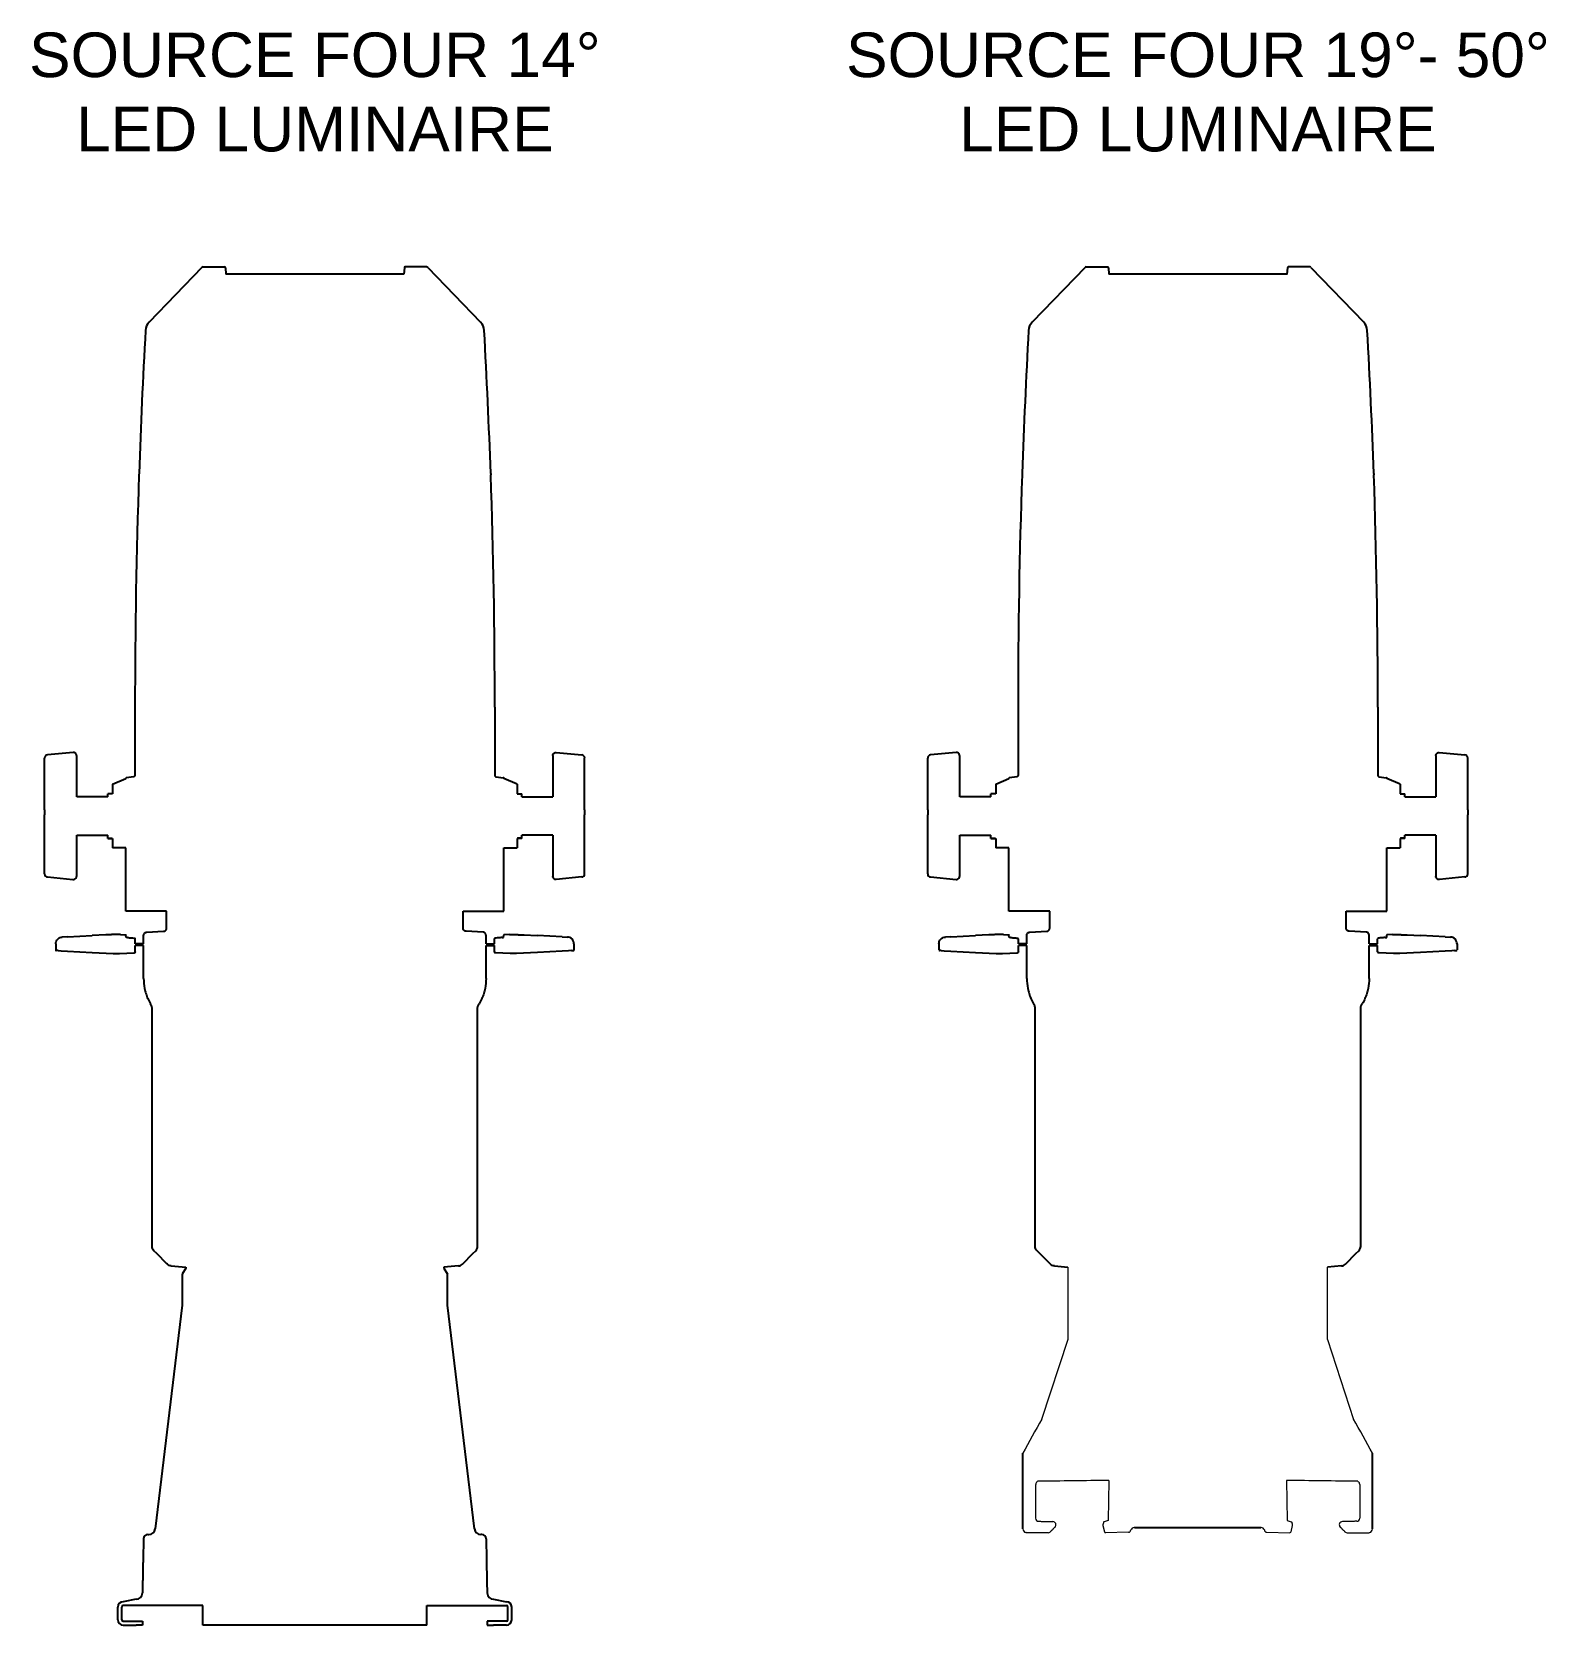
# Model space of a CAD drawing. Header units: inches. Extents: x 0 to 310, y 0 to 246.
# Drawn here: x 99.27 to 128.99, y 56.21 to 87.48 of the extents above; entities that cross this region are included whole.
import ezdxf

# ---------------------------------------------------------------- set-up
doc = ezdxf.new("R2010")
doc.units = ezdxf.units.IN
doc.header["$MEASUREMENT"] = 0
doc.layers.add('TEXT', color=1, linetype='Continuous')
doc.styles.add('ARIAL', font='arial.ttf')

msp = doc.modelspace()

# ---------------------------------------------------------------- linework, layer by layer
for p, q in [((102.613, 82.851), (101.575, 81.776)), ((102.635, 82.861), (103.058, 82.861)), ((103.073, 82.847), (103.082, 82.719)), ((106.575, 82.719), (103.082, 82.719)), ((106.585, 82.847), (106.575, 82.719)), ((107.023, 82.861), (106.6, 82.861)), ((107.044, 82.851), (108.082, 81.776)), ((119.945, 82.851), (118.907, 81.776)), ((119.967, 82.861), (120.39, 82.861)), ((120.405, 82.847), (120.414, 82.719)), ((123.907, 82.719), (120.415, 82.719)), ((123.917, 82.847), (123.907, 82.719)), ((124.355, 82.861), (123.932, 82.861)), ((124.376, 82.851), (125.414, 81.776)), ((101.505, 81.617), (101.505, 81.617)), ((101.575, 81.776), (101.575, 81.776)), ((108.082, 81.776), (108.082, 81.776)), ((108.152, 81.617), (108.152, 81.617)), ((118.838, 81.617), (118.837, 81.617)), ((118.907, 81.776), (118.907, 81.776)), ((125.414, 81.776), (125.414, 81.776)), ((125.484, 81.617), (125.484, 81.617)), ((101.378, 78.811), (101.377, 78.811)), ((101.378, 78.811), (101.377, 78.781)), ((108.28, 78.811), (108.28, 78.811)), ((108.28, 78.811), (108.28, 78.781)), ((118.71, 78.811), (118.709, 78.781)), ((118.71, 78.811), (118.71, 78.811)), ((125.612, 78.811), (125.612, 78.811)), ((125.612, 78.811), (125.613, 78.781)), ((101.376, 78.781), (101.377, 78.781)), ((108.281, 78.781), (108.28, 78.781)), ((118.709, 78.781), (118.709, 78.781)), ((125.613, 78.781), (125.613, 78.781)), ((101.297, 74.221), (101.297, 72.886)), ((108.36, 74.221), (108.36, 72.886)), ((118.63, 74.221), (118.63, 72.886)), ((125.692, 74.221), (125.692, 72.886)), ((99.525, 72.205), (99.525, 73.222)), ((100.083, 73.334), (99.581, 73.284)), ((100.15, 73.274), (100.15, 72.461)), ((109.499, 73.274), (109.499, 72.461)), ((109.566, 73.334), (110.068, 73.284)), ((110.124, 72.205), (110.124, 73.222)), ((116.857, 72.205), (116.857, 73.222)), ((117.415, 73.334), (116.913, 73.284)), ((117.482, 73.274), (117.482, 72.461)), ((126.831, 73.274), (126.831, 72.461)), ((126.898, 73.334), (127.4, 73.284)), ((127.456, 72.205), (127.456, 73.222)), ((101.272, 72.857), (101.132, 72.837)), ((108.386, 72.857), (108.526, 72.837)), ((118.604, 72.857), (118.464, 72.837)), ((125.718, 72.857), (125.858, 72.837)), ((100.86, 72.714), (101.119, 72.823)), ((100.86, 72.714), (100.86, 72.524)), ((108.797, 72.714), (108.539, 72.823)), ((108.797, 72.714), (108.797, 72.524)), ((118.192, 72.714), (118.451, 72.823)), ((118.192, 72.714), (118.192, 72.524)), ((126.129, 72.714), (125.871, 72.823)), ((126.129, 72.714), (126.129, 72.524)), ((100.766, 72.461), (100.158, 72.461)), ((100.772, 72.523), (100.766, 72.523)), ((100.766, 72.461), (100.766, 72.523)), ((100.86, 72.524), (100.772, 72.524)), ((108.797, 72.524), (108.885, 72.524)), ((108.885, 72.523), (108.892, 72.523)), ((108.892, 72.461), (108.892, 72.523)), ((108.892, 72.461), (109.499, 72.461)), ((118.098, 72.461), (117.49, 72.461)), ((118.104, 72.523), (118.098, 72.523)), ((118.098, 72.461), (118.098, 72.523)), ((118.192, 72.524), (118.104, 72.524)), ((126.129, 72.524), (126.217, 72.524)), ((126.217, 72.523), (126.224, 72.523)), ((126.224, 72.461), (126.224, 72.523)), ((126.224, 72.461), (126.831, 72.461)), ((99.525, 72.205), (99.525, 72.11)), ((99.525, 71.028), (99.525, 72.11)), ((110.124, 72.205), (110.124, 72.11)), ((110.124, 71.028), (110.124, 72.11)), ((116.857, 72.205), (116.857, 72.11)), ((116.857, 71.028), (116.857, 72.11)), ((127.456, 72.205), (127.456, 72.11)), ((127.456, 71.028), (127.456, 72.11)), ((100.15, 71.711), (100.15, 70.898)), ((100.158, 71.711), (100.766, 71.711)), ((100.766, 71.648), (100.766, 71.711)), ((100.766, 71.648), (100.86, 71.648)), ((100.772, 71.649), (100.85, 71.649)), ((100.86, 71.648), (100.86, 71.464)), ((108.892, 71.648), (108.797, 71.648)), ((108.797, 71.648), (108.797, 71.464)), ((108.885, 71.649), (108.807, 71.649)), ((109.499, 71.711), (108.892, 71.711)), ((108.892, 71.648), (108.892, 71.711)), ((109.499, 71.711), (109.499, 70.898)), ((117.482, 71.711), (117.482, 70.898)), ((117.49, 71.711), (118.098, 71.711)), ((118.098, 71.648), (118.098, 71.711)), ((118.098, 71.648), (118.192, 71.648)), ((118.104, 71.649), (118.182, 71.649)), ((118.192, 71.648), (118.192, 71.464)), ((126.224, 71.648), (126.129, 71.648)), ((126.129, 71.648), (126.129, 71.464)), ((126.217, 71.649), (126.139, 71.649)), ((126.831, 71.711), (126.224, 71.711)), ((126.224, 71.648), (126.224, 71.711)), ((126.831, 71.711), (126.831, 70.898)), ((101.119, 71.464), (100.86, 71.464)), ((101.119, 70.221), (101.119, 71.464)), ((108.539, 70.221), (108.539, 71.464)), ((108.539, 71.464), (108.797, 71.464)), ((118.451, 71.464), (118.192, 71.464)), ((118.451, 70.221), (118.451, 71.464)), ((125.871, 70.221), (125.871, 71.464)), ((125.871, 71.464), (126.129, 71.464)), ((99.525, 70.95), (99.525, 71.028)), ((110.124, 70.95), (110.124, 71.028)), ((116.857, 70.95), (116.857, 71.028)), ((127.456, 70.95), (127.456, 71.028)), ((99.582, 70.89), (100.082, 70.84)), ((110.067, 70.89), (109.567, 70.84)), ((116.914, 70.89), (117.414, 70.84)), ((127.399, 70.89), (126.899, 70.84)), ((101.919, 70.221), (101.119, 70.221)), ((101.919, 69.886), (101.919, 70.221)), ((107.739, 70.221), (108.539, 70.221)), ((107.739, 69.886), (107.739, 70.221)), ((119.251, 70.221), (118.451, 70.221)), ((119.251, 69.886), (119.251, 70.221)), ((125.071, 70.221), (125.871, 70.221)), ((125.071, 69.886), (125.071, 70.221)), ((99.976, 69.717), (100.46, 69.742)), ((100.726, 69.756), (100.46, 69.742)), ((101.012, 69.762), (101.11, 69.757)), ((101.012, 69.762), (101.012, 69.762)), ((101.11, 69.757), (101.11, 69.757)), ((101.124, 69.702), (101.12, 69.748)), ((101.469, 69.576), (101.469, 69.744)), ((101.528, 69.806), (101.86, 69.824)), ((108.13, 69.806), (107.797, 69.824)), ((108.189, 69.576), (108.189, 69.744)), ((108.534, 69.702), (108.538, 69.748)), ((108.646, 69.762), (108.547, 69.757)), ((108.547, 69.757), (108.547, 69.757)), ((108.646, 69.762), (108.646, 69.762)), ((108.931, 69.756), (109.198, 69.742)), ((109.682, 69.717), (109.198, 69.742)), ((117.308, 69.717), (117.792, 69.742)), ((118.058, 69.756), (117.792, 69.742)), ((118.344, 69.762), (118.442, 69.757)), ((118.344, 69.762), (118.344, 69.762)), ((118.442, 69.757), (118.442, 69.757)), ((118.456, 69.702), (118.452, 69.748)), ((118.801, 69.576), (118.801, 69.744)), ((118.86, 69.806), (119.192, 69.824)), ((125.462, 69.806), (125.13, 69.824)), ((125.521, 69.576), (125.521, 69.744)), ((125.866, 69.702), (125.87, 69.748)), ((125.978, 69.762), (125.879, 69.757)), ((125.879, 69.757), (125.879, 69.757)), ((125.978, 69.762), (125.978, 69.762)), ((126.264, 69.756), (126.53, 69.742)), ((127.014, 69.717), (126.53, 69.742)), ((99.744, 69.576), (99.744, 69.457)), ((99.79, 69.445), (99.753, 69.447)), ((99.79, 69.445), (99.849, 69.442)), ((99.849, 69.442), (99.976, 69.435)), ((99.976, 69.717), (99.872, 69.711)), ((99.976, 69.435), (100.46, 69.41)), ((101.153, 69.702), (101.124, 69.702)), ((101.304, 69.668), (101.304, 69.677)), ((101.304, 69.576), (101.304, 69.668)), ((101.469, 69.576), (101.304, 69.576)), ((101.304, 69.424), (101.304, 69.546)), ((101.469, 69.546), (101.304, 69.546)), ((101.304, 69.424), (101.304, 69.415)), ((101.469, 68.898), (101.469, 69.546)), ((108.189, 69.576), (108.354, 69.576)), ((108.189, 69.546), (108.354, 69.546)), ((108.189, 68.898), (108.189, 69.546)), ((108.354, 69.668), (108.354, 69.677)), ((108.354, 69.576), (108.354, 69.668)), ((108.354, 69.424), (108.354, 69.546)), ((108.354, 69.424), (108.354, 69.415)), ((108.505, 69.702), (108.534, 69.702)), ((109.682, 69.435), (109.198, 69.41)), ((109.682, 69.717), (109.786, 69.711)), ((109.809, 69.442), (109.682, 69.435)), ((109.867, 69.445), (109.809, 69.442)), ((109.867, 69.445), (109.904, 69.447)), ((109.914, 69.576), (109.914, 69.457)), ((117.076, 69.576), (117.076, 69.457)), ((117.122, 69.445), (117.085, 69.447)), ((117.122, 69.445), (117.181, 69.442)), ((117.181, 69.442), (117.308, 69.435)), ((117.308, 69.717), (117.204, 69.711)), ((117.308, 69.435), (117.792, 69.41)), ((118.485, 69.702), (118.456, 69.702)), ((118.636, 69.668), (118.636, 69.677)), ((118.636, 69.576), (118.636, 69.668)), ((118.801, 69.576), (118.636, 69.576)), ((118.636, 69.424), (118.636, 69.546)), ((118.801, 69.546), (118.636, 69.546)), ((118.636, 69.424), (118.636, 69.415)), ((118.801, 68.898), (118.801, 69.546)), ((125.521, 69.576), (125.686, 69.576)), ((125.521, 69.546), (125.686, 69.546)), ((125.521, 68.898), (125.521, 69.546)), ((125.686, 69.668), (125.686, 69.677)), ((125.686, 69.576), (125.686, 69.668)), ((125.686, 69.424), (125.686, 69.546)), ((125.686, 69.424), (125.686, 69.415)), ((125.837, 69.702), (125.866, 69.702)), ((127.014, 69.435), (126.53, 69.41)), ((127.014, 69.717), (127.118, 69.711)), ((127.141, 69.442), (127.014, 69.435)), ((127.199, 69.445), (127.141, 69.442)), ((127.199, 69.445), (127.236, 69.447)), ((127.246, 69.576), (127.246, 69.457)), ((100.46, 69.41), (100.869, 69.388)), ((100.869, 69.388), (100.908, 69.388)), ((100.869, 69.388), (100.869, 69.388)), ((100.908, 69.388), (100.985, 69.388)), ((100.985, 69.388), (100.994, 69.388)), ((100.994, 69.388), (101.282, 69.404)), ((101.282, 69.404), (101.294, 69.405)), ((108.375, 69.404), (108.363, 69.405)), ((108.664, 69.388), (108.375, 69.404)), ((108.672, 69.388), (108.664, 69.388)), ((108.75, 69.388), (108.672, 69.388)), ((108.789, 69.388), (108.75, 69.388)), ((109.198, 69.41), (108.789, 69.388)), ((108.789, 69.388), (108.789, 69.388)), ((117.792, 69.41), (118.201, 69.388)), ((118.201, 69.388), (118.24, 69.388)), ((118.201, 69.388), (118.201, 69.388)), ((118.24, 69.388), (118.318, 69.388)), ((118.318, 69.388), (118.326, 69.388)), ((118.326, 69.388), (118.614, 69.404)), ((118.614, 69.404), (118.626, 69.405)), ((125.708, 69.404), (125.695, 69.405)), ((125.996, 69.388), (125.708, 69.404)), ((126.004, 69.388), (125.996, 69.388)), ((126.082, 69.388), (126.004, 69.388)), ((126.121, 69.388), (126.082, 69.388)), ((126.53, 69.41), (126.121, 69.388)), ((126.121, 69.388), (126.121, 69.388)), ((101.625, 68.358), (101.603, 68.398)), ((101.634, 63.644), (101.634, 68.327)), ((108.024, 63.644), (108.024, 68.327)), ((108.032, 68.358), (108.055, 68.398)), ((118.958, 68.358), (118.935, 68.398)), ((118.966, 63.644), (118.966, 68.327)), ((125.356, 63.644), (125.356, 68.327)), ((125.364, 68.358), (125.387, 68.398)), ((101.728, 63.498), (101.67, 63.555)), ((101.927, 63.298), (101.728, 63.498)), ((107.73, 63.298), (107.929, 63.498)), ((107.929, 63.498), (107.987, 63.555)), ((119.06, 63.498), (119.003, 63.555)), ((119.259, 63.298), (119.06, 63.498)), ((125.062, 63.298), (125.262, 63.498)), ((125.262, 63.498), (125.319, 63.555)), ((101.934, 63.292), (101.927, 63.298)), ((102.011, 63.256), (102.297, 63.231)), ((102.297, 63.213), (102.226, 63.095)), ((102.297, 63.231), (102.297, 63.213)), ((107.646, 63.256), (107.361, 63.231)), ((107.361, 63.231), (107.361, 63.213)), ((107.361, 63.213), (107.432, 63.095)), ((107.724, 63.292), (107.73, 63.298)), ((119.266, 63.292), (119.259, 63.298)), ((119.343, 63.256), (119.605, 63.233)), ((124.979, 63.256), (124.705, 63.232)), ((125.056, 63.292), (125.062, 63.298)), ((102.226, 63.095), (102.226, 62.486)), ((107.432, 62.486), (107.432, 63.095)), ((102.226, 62.486), (101.695, 58.097)), ((107.963, 58.097), (107.432, 62.486)), ((118.725, 58.095), (118.725, 59.579)), ((125.585, 58.095), (125.585, 59.579)), ((125.585, 58.095), (125.585, 59.566)), ((101.463, 57.9), (101.456, 57.494)), ((101.551, 57.987), (101.571, 57.987)), ((108.105, 57.987), (108.085, 57.987)), ((108.193, 57.9), (108.2, 57.494)), ((120.914, 58.124), (123.395, 58.124)), ((101.455, 57.401), (101.451, 57.151)), ((108.2, 57.401), (108.204, 57.151)), ((101.448, 57.058), (101.444, 56.838)), ((108.207, 57.058), (108.211, 56.838)), ((101.319, 56.715), (101.069, 56.667)), ((108.336, 56.715), (108.587, 56.667)), ((100.963, 56.312), (100.963, 56.562)), ((101.038, 56.312), (101.038, 56.562)), ((102.087, 56.592), (101.068, 56.592)), ((102.147, 56.592), (102.087, 56.592)), ((102.628, 56.592), (102.147, 56.592)), ((102.628, 56.207), (102.628, 56.592)), ((107.028, 56.592), (107.508, 56.592)), ((107.028, 56.207), (107.028, 56.592)), ((107.508, 56.592), (107.568, 56.592)), ((107.568, 56.592), (108.588, 56.592)), ((108.618, 56.312), (108.618, 56.562)), ((108.693, 56.312), (108.693, 56.562)), ((101.068, 56.282), (101.323, 56.282)), ((101.068, 56.207), (101.323, 56.207)), ((101.323, 56.282), (101.448, 56.282)), ((101.448, 56.207), (101.323, 56.207)), ((101.448, 56.282), (101.448, 56.207)), ((107.028, 56.207), (102.628, 56.207)), ((108.208, 56.282), (108.208, 56.207)), ((108.333, 56.282), (108.208, 56.282)), ((108.208, 56.207), (108.333, 56.207)), ((108.588, 56.282), (108.333, 56.282)), ((108.588, 56.207), (108.333, 56.207))]:
    msp.add_line(p, q)
at = {"linetype": 'Continuous', "lineweight": 15}
for p, q in [((119.605, 63.233), (119.605, 61.812)), ((124.705, 61.813), (124.705, 63.232)), ((119.605, 61.812), (119.093, 60.245)), ((119.605, 61.812), (119.605, 61.812)), ((124.705, 61.812), (125.216, 60.245)), ((124.705, 61.812), (124.705, 61.812)), ((120.41, 59.045), (120.399, 58.26)), ((123.9, 59.045), (123.91, 58.26)), ((120.299, 58.196), (120.297, 58.178)), ((120.297, 58.178), (120.297, 58.16)), ((120.297, 58.16), (120.324, 58.038)), ((120.304, 58.216), (120.299, 58.196)), ((120.308, 58.225), (120.304, 58.216)), ((120.314, 58.231), (120.308, 58.225)), ((120.32, 58.236), (120.314, 58.231)), ((120.399, 58.26), (120.32, 58.236)), ((123.91, 58.26), (123.989, 58.236)), ((124.012, 58.16), (123.986, 58.038)), ((123.989, 58.236), (123.996, 58.231)), ((123.996, 58.231), (124.002, 58.225)), ((124.002, 58.225), (124.006, 58.216)), ((124.006, 58.216), (124.011, 58.196)), ((124.011, 58.196), (124.013, 58.178)), ((124.013, 58.178), (124.012, 58.16)), ((120.324, 58.038), (120.335, 58.027)), ((120.335, 58.027), (120.346, 58.021)), ((120.797, 58.029), (120.346, 58.021)), ((120.912, 58.124), (120.912, 58.124)), ((123.398, 58.124), (123.398, 58.124)), ((123.512, 58.029), (123.963, 58.021)), ((123.975, 58.027), (123.963, 58.021)), ((123.986, 58.038), (123.975, 58.027))]:
    msp.add_line(p, q, dxfattribs=at)
for centre, radius, start, end in [((102.635, 82.831), 0.03, 90, 136), ((103.058, 82.846), 0.015, 5, 90), ((106.6, 82.846), 0.015, 90, 175), ((107.023, 82.831), 0.03, 44, 90), ((119.967, 82.831), 0.03, 90, 136), ((120.39, 82.846), 0.015, 5, 90), ((123.932, 82.846), 0.015, 90, 175), ((124.355, 82.831), 0.03, 44, 90), ((232.991, 74.221), 131.693, 176.7805, 178.00262), ((101.755, 81.603), 0.25, 136, 176.7805), ((107.903, 81.603), 0.25, 3.2195, 44), ((-23.333, 74.221), 131.693, 1.99738, 3.2195), ((250.323, 74.221), 131.693, 176.7805, 178.00262), ((119.087, 81.603), 0.25, 136, 176.7805), ((125.235, 81.603), 0.25, 3.2195, 44), ((-6.001, 74.221), 131.693, 1.99738, 3.2195), ((232.991, 74.221), 131.693, 178.01568, 180), ((-23.333, 74.221), 131.693, 0, 1.98432), ((250.323, 74.221), 131.693, 178.01568, 180), ((-6.001, 74.221), 131.693, 0, 1.98432), ((99.587, 73.222), 0.0625, 95.7335, 180), ((110.062, 73.222), 0.0625, 0, 84.2665), ((116.92, 73.222), 0.0625, 95.7335, 180), ((127.394, 73.222), 0.0625, 0, 84.2665), ((101.134, 72.823), 0.015, 98, 180), ((108.524, 72.823), 0.015, 0, 82), ((118.466, 72.823), 0.015, 98, 180), ((125.856, 72.823), 0.015, 0, 82), ((99.586, 70.951), 0.0612, 180.9485, 266.1473), ((110.063, 70.951), 0.0612, 273.8527, 359.0515), ((116.918, 70.951), 0.0612, 180.9485, 266.1473), ((127.395, 70.951), 0.0612, 273.8527, 359.0515), ((99.754, 69.457), 0.01, 183.5738, 266.9774), ((101.295, 69.677), 0.00906, 4.3621, 87.1843), ((108.363, 69.677), 0.00906, 92.8157, 175.6379), ((109.904, 69.457), 0.01, 273.0226, 356.4262), ((117.086, 69.457), 0.01, 183.5738, 266.9774), ((118.627, 69.677), 0.00906, 4.3621, 87.1843), ((125.695, 69.677), 0.00906, 92.8157, 175.6379), ((127.236, 69.457), 0.01, 273.0226, 356.4262), ((101.294, 69.415), 0.01, 273.1059, 359.191), ((101.303, 69.414), 0.000649, 359.2227, 11.7737), ((108.354, 69.414), 0.000649, 168.2263, 180.7773), ((108.364, 69.415), 0.01, 180.809, 266.8941), ((118.626, 69.415), 0.01, 273.1059, 359.191), ((118.635, 69.414), 0.000649, 359.2227, 11.7737), ((125.687, 69.414), 0.000649, 168.2263, 180.7773), ((125.696, 69.415), 0.01, 180.809, 266.8941), ((101.551, 57.899), 0.088, 90, 179), ((101.571, 58.112), 0.125, 270, 353.1027), ((108.085, 58.112), 0.125, 186.8973, 270), ((108.105, 57.899), 0.088, 1, 90), ((101.068, 56.562), 0.105, 90, 180), ((101.319, 56.84), 0.125, 270, 359), ((108.336, 56.84), 0.125, 181, 270), ((108.588, 56.562), 0.105, 0, 90), ((101.068, 56.312), 0.105, 180, 270), ((101.068, 56.562), 0.03, 90, 180), ((101.068, 56.312), 0.03, 180, 270), ((108.588, 56.562), 0.03, 0, 90), ((108.588, 56.312), 0.105, 270, 0), ((108.588, 56.312), 0.03, 270, 0)]:
    msp.add_arc(centre, radius, start, end)
for centre, radius, start, end in [((174.284, 29.393), 63.23, 150.78792, 151.48428), ((70.026, 29.393), 63.23, 28.51572, 29.21208), ((119.028, 58.974), 0.0523, 116.9562, 184.7157), ((123.637, -281.002), 340.063, 90.54374, 90.77941), ((120.673, -281.002), 340.063, 89.22059, 89.45626), ((125.283, 58.974), 0.0523, 355.2843, 63.0438), ((119.035, 58.305), 0.06, 180, 269), ((119.311, 58.177), 0.0635, 315, 89), ((124.998, 58.177), 0.0635, 91, 225), ((125.275, 58.305), 0.06, 271, 0), ((118.8, 58.095), 0.075, 180, 255.3839), ((119.219, 58.084), 0.0635, 270, 315), ((120.797, 58.077), 0.0472, 270.118, 356.7568), ((120.919, 58.044), 0.0804, 95.2318, 157.9651), ((120.915, 58.076), 0.0483, 91.1875, 94.3979), ((123.394, 58.076), 0.0483, 85.6021, 88.8125), ((123.391, 58.044), 0.0804, 22.0349, 84.7682), ((123.512, 58.077), 0.0472, 183.2432, 269.882), ((125.091, 58.084), 0.0635, 225, 270), ((125.51, 58.095), 0.075, 284.6161, 360)]:
    msp.add_arc(centre, radius, start, end, dxfattribs=at)
for centre, major_axis, ratio, start_param, end_param in [((100.087, 73.274), (0.0625, 0.0018), 0.960296, 6.255461, 6.461585), ((117.42, 73.274), (0.0625, 0.0018), 0.960296, 6.255461, 6.461585), ((100.087, 70.9), (0.0578, -0.0249), 0.953094, 5.014537, 6.466476), ((100.087, 70.898), (0.0625, -0.0018), 0.960296, 6.104786, 6.310909), ((117.42, 70.9), (0.0578, -0.0249), 0.953094, 5.014537, 6.466476), ((117.42, 70.898), (0.0625, -0.0018), 0.960296, 6.104786, 6.310909)]:
    msp.add_ellipse(centre, major_axis=major_axis, ratio=ratio, start_param=start_param, end_param=end_param)
at = {"extrusion": (0, 0, -1)}
for centre, major_axis, ratio, start_param, end_param in [((109.562, 73.274), (-0.0625, 0.0018), 0.960296, 6.255461, 6.461585), ((126.894, 73.274), (-0.0625, 0.0018), 0.960296, 6.255461, 6.461585), ((109.562, 70.898), (-0.0625, -0.0018), 0.960296, 6.104786, 6.310909), ((109.562, 70.9), (-0.0578, -0.0249), 0.953094, 5.014537, 6.466476), ((126.894, 70.898), (-0.0625, -0.0018), 0.960296, 6.104786, 6.310909), ((126.894, 70.9), (-0.0578, -0.0249), 0.953094, 5.014537, 6.466476)]:
    msp.add_ellipse(centre, major_axis=major_axis, ratio=ratio, start_param=start_param, end_param=end_param, dxfattribs=at)
for points, knots in [([(103.082, 82.719), (103.082, 82.719), (103.082, 82.719), (103.082, 82.719), (103.082, 82.719)], [0, 0, 0, 0, 0.422493, 1, 1, 1, 1]), ([(106.575, 82.719), (106.575, 82.719), (106.575, 82.719), (106.575, 82.719), (106.575, 82.719)], [0, 0, 0, 0, 0.422493, 1, 1, 1, 1]), ([(120.415, 82.719), (120.415, 82.719), (120.414, 82.719), (120.414, 82.719), (120.414, 82.719)], [0, 0, 0, 0, 0.422493, 1, 1, 1, 1]), ([(123.907, 82.719), (123.907, 82.719), (123.907, 82.719), (123.907, 82.719), (123.907, 82.719)], [0, 0, 0, 0, 0.422493, 1, 1, 1, 1]), ([(100.148, 73.288), (100.146, 73.294), (100.142, 73.307), (100.127, 73.323), (100.108, 73.333), (100.092, 73.336), (100.084, 73.334), (100.083, 73.334)], [0, 0, 0, 0, 0.226504, 0.472221, 0.724992, 0.959122, 1, 1, 1, 1]), ([(109.501, 73.288), (109.503, 73.294), (109.507, 73.307), (109.522, 73.323), (109.541, 73.333), (109.557, 73.336), (109.565, 73.334), (109.566, 73.334)], [0, 0, 0, 0, 0.226504, 0.472221, 0.724992, 0.959122, 1, 1, 1, 1]), ([(117.481, 73.288), (117.478, 73.294), (117.474, 73.307), (117.459, 73.323), (117.44, 73.333), (117.424, 73.336), (117.416, 73.334), (117.415, 73.334)], [0, 0, 0, 0, 0.226504, 0.472221, 0.724992, 0.959122, 1, 1, 1, 1]), ([(126.833, 73.288), (126.835, 73.294), (126.839, 73.307), (126.854, 73.323), (126.873, 73.333), (126.889, 73.336), (126.897, 73.334), (126.898, 73.334)], [0, 0, 0, 0, 0.226504, 0.472221, 0.724992, 0.959122, 1, 1, 1, 1]), ([(101.297, 72.886), (101.297, 72.886), (101.298, 72.884), (101.297, 72.879), (101.294, 72.871), (101.287, 72.863), (101.279, 72.858), (101.274, 72.858), (101.272, 72.858)], [0, 0, 0, 0, 0.025107, 0.155514, 0.345823, 0.611712, 0.865456, 1, 1, 1, 1]), ([(108.36, 72.886), (108.36, 72.886), (108.36, 72.884), (108.361, 72.879), (108.364, 72.871), (108.37, 72.863), (108.378, 72.858), (108.384, 72.858), (108.386, 72.858)], [0, 0, 0, 0, 0.025107, 0.155514, 0.345823, 0.611712, 0.865456, 1, 1, 1, 1]), ([(118.629, 72.886), (118.63, 72.886), (118.63, 72.884), (118.629, 72.879), (118.626, 72.871), (118.619, 72.863), (118.611, 72.858), (118.606, 72.858), (118.604, 72.858)], [0, 0, 0, 0, 0.025107, 0.155514, 0.345823, 0.611712, 0.865456, 1, 1, 1, 1]), ([(125.692, 72.886), (125.692, 72.886), (125.692, 72.884), (125.693, 72.879), (125.696, 72.871), (125.702, 72.863), (125.711, 72.858), (125.716, 72.858), (125.718, 72.858)], [0, 0, 0, 0, 0.025107, 0.155514, 0.345823, 0.611712, 0.865456, 1, 1, 1, 1]), ([(100.869, 69.759), (100.861, 69.758), (100.845, 69.758), (100.822, 69.757), (100.8, 69.756), (100.78, 69.756), (100.762, 69.756), (100.747, 69.756), (100.736, 69.756), (100.729, 69.756), (100.725, 69.756), (100.726, 69.756), (100.726, 69.756)], [0, 0, 0, 0, 0.105036, 0.213119, 0.318154, 0.42623, 0.531397, 0.639588, 0.74523, 0.853911, 0.959972, 1, 1, 1, 1]), ([(100.994, 69.762), (100.989, 69.762), (100.981, 69.762), (100.964, 69.761), (100.945, 69.76), (100.924, 69.759), (100.9, 69.759), (100.882, 69.759), (100.871, 69.759), (100.869, 69.759)], [0, 0, 0, 0, 0.1553636, 0.3151427, 0.4718089, 0.6330449, 0.7892177, 0.9499605, 1, 1, 1, 1]), ([(100.994, 69.762), (100.994, 69.762), (100.994, 69.762), (100.994, 69.762), (100.994, 69.762), (100.994, 69.762), (100.994, 69.762)], [0, 0, 0, 0, 0.344879, 0.691965, 0.85965, 1, 1, 1, 1]), ([(101.012, 69.762), (101.01, 69.762), (101.008, 69.762), (101.001, 69.762), (100.996, 69.762), (100.994, 69.762)], [0, 0, 0, 0, 0.390541, 0.792396, 1, 1, 1, 1]), ([(101.11, 69.757), (101.111, 69.757), (101.113, 69.757), (101.116, 69.755), (101.118, 69.752), (101.119, 69.75), (101.119, 69.748), (101.12, 69.748)], [0, 0, 0, 0, 0.235917, 0.471833, 0.707753, 0.925415, 1, 1, 1, 1]), ([(101.469, 69.744), (101.469, 69.751), (101.471, 69.765), (101.482, 69.784), (101.497, 69.798), (101.514, 69.805), (101.524, 69.806), (101.528, 69.806)], [0, 0, 0, 0, 0.222089, 0.444178, 0.666268, 0.888363, 1, 1, 1, 1]), ([(101.86, 69.824), (101.867, 69.825), (101.881, 69.827), (101.899, 69.839), (101.912, 69.855), (101.918, 69.872), (101.919, 69.882), (101.919, 69.886)], [0, 0, 0, 0, 0.2221, 0.4442, 0.666297, 0.88839, 1, 1, 1, 1]), ([(107.797, 69.824), (107.79, 69.825), (107.777, 69.827), (107.759, 69.839), (107.745, 69.855), (107.739, 69.872), (107.739, 69.882), (107.739, 69.886)], [0, 0, 0, 0, 0.2221, 0.4442, 0.666297, 0.88839, 1, 1, 1, 1]), ([(108.189, 69.744), (108.188, 69.751), (108.187, 69.765), (108.176, 69.784), (108.16, 69.798), (108.144, 69.805), (108.133, 69.806), (108.13, 69.806)], [0, 0, 0, 0, 0.222089, 0.444178, 0.666268, 0.888363, 1, 1, 1, 1]), ([(108.547, 69.757), (108.546, 69.757), (108.544, 69.757), (108.541, 69.755), (108.539, 69.752), (108.538, 69.75), (108.538, 69.748), (108.538, 69.748)], [0, 0, 0, 0, 0.235917, 0.471833, 0.707753, 0.925415, 1, 1, 1, 1]), ([(108.646, 69.762), (108.647, 69.762), (108.649, 69.762), (108.656, 69.762), (108.662, 69.762), (108.664, 69.762)], [0, 0, 0, 0, 0.390541, 0.792396, 1, 1, 1, 1]), ([(108.664, 69.762), (108.668, 69.762), (108.676, 69.762), (108.693, 69.761), (108.712, 69.76), (108.734, 69.759), (108.757, 69.759), (108.776, 69.759), (108.786, 69.759), (108.789, 69.759)], [0, 0, 0, 0, 0.1553636, 0.3151427, 0.4718089, 0.6330449, 0.7892177, 0.9499605, 1, 1, 1, 1]), ([(108.664, 69.762), (108.664, 69.762), (108.664, 69.762), (108.664, 69.762), (108.664, 69.762), (108.664, 69.762), (108.664, 69.762)], [0, 0, 0, 0, 0.344879, 0.691965, 0.85965, 1, 1, 1, 1]), ([(108.789, 69.759), (108.797, 69.758), (108.813, 69.758), (108.836, 69.757), (108.858, 69.756), (108.878, 69.756), (108.896, 69.756), (108.91, 69.756), (108.921, 69.756), (108.929, 69.756), (108.932, 69.756), (108.932, 69.756), (108.931, 69.756)], [0, 0, 0, 0, 0.105036, 0.213119, 0.318154, 0.42623, 0.531397, 0.639588, 0.74523, 0.853911, 0.959972, 1, 1, 1, 1]), ([(118.201, 69.759), (118.193, 69.758), (118.177, 69.758), (118.154, 69.757), (118.132, 69.756), (118.112, 69.756), (118.094, 69.756), (118.079, 69.756), (118.068, 69.756), (118.061, 69.756), (118.057, 69.756), (118.058, 69.756), (118.058, 69.756)], [0, 0, 0, 0, 0.105036, 0.213119, 0.318154, 0.42623, 0.531397, 0.639588, 0.74523, 0.853911, 0.959972, 1, 1, 1, 1]), ([(118.326, 69.762), (118.321, 69.762), (118.313, 69.762), (118.296, 69.761), (118.277, 69.76), (118.256, 69.759), (118.233, 69.759), (118.214, 69.759), (118.203, 69.759), (118.201, 69.759)], [0, 0, 0, 0, 0.1553636, 0.3151427, 0.4718089, 0.6330449, 0.7892177, 0.9499605, 1, 1, 1, 1]), ([(118.326, 69.762), (118.326, 69.762), (118.326, 69.762), (118.326, 69.762), (118.326, 69.762), (118.326, 69.762), (118.326, 69.762)], [0, 0, 0, 0, 0.344879, 0.691965, 0.85965, 1, 1, 1, 1]), ([(118.344, 69.762), (118.343, 69.762), (118.34, 69.762), (118.334, 69.762), (118.328, 69.762), (118.326, 69.762)], [0, 0, 0, 0, 0.390541, 0.792396, 1, 1, 1, 1]), ([(118.442, 69.757), (118.443, 69.757), (118.446, 69.757), (118.448, 69.755), (118.451, 69.752), (118.451, 69.75), (118.452, 69.748), (118.452, 69.748)], [0, 0, 0, 0, 0.235917, 0.471833, 0.707753, 0.925415, 1, 1, 1, 1]), ([(118.801, 69.744), (118.802, 69.751), (118.803, 69.765), (118.814, 69.784), (118.829, 69.798), (118.846, 69.805), (118.856, 69.806), (118.86, 69.806)], [0, 0, 0, 0, 0.222089, 0.444178, 0.666268, 0.888363, 1, 1, 1, 1]), ([(119.192, 69.824), (119.199, 69.825), (119.213, 69.827), (119.231, 69.839), (119.244, 69.855), (119.25, 69.872), (119.251, 69.882), (119.251, 69.886)], [0, 0, 0, 0, 0.2221, 0.4442, 0.666297, 0.88839, 1, 1, 1, 1]), ([(125.13, 69.824), (125.123, 69.825), (125.109, 69.827), (125.091, 69.839), (125.078, 69.855), (125.071, 69.872), (125.071, 69.882), (125.071, 69.886)], [0, 0, 0, 0, 0.2221, 0.4442, 0.666297, 0.88839, 1, 1, 1, 1]), ([(125.521, 69.744), (125.52, 69.751), (125.519, 69.765), (125.508, 69.784), (125.492, 69.798), (125.476, 69.805), (125.465, 69.806), (125.462, 69.806)], [0, 0, 0, 0, 0.222089, 0.444178, 0.666268, 0.888363, 1, 1, 1, 1]), ([(125.879, 69.757), (125.878, 69.757), (125.876, 69.757), (125.873, 69.755), (125.871, 69.752), (125.87, 69.75), (125.87, 69.748), (125.87, 69.748)], [0, 0, 0, 0, 0.235917, 0.471833, 0.707753, 0.925415, 1, 1, 1, 1]), ([(125.978, 69.762), (125.979, 69.762), (125.981, 69.762), (125.988, 69.762), (125.994, 69.762), (125.996, 69.762)], [0, 0, 0, 0, 0.390541, 0.792396, 1, 1, 1, 1]), ([(125.996, 69.762), (126, 69.762), (126.009, 69.762), (126.025, 69.761), (126.045, 69.76), (126.066, 69.759), (126.089, 69.759), (126.108, 69.759), (126.118, 69.759), (126.121, 69.759)], [0, 0, 0, 0, 0.1553636, 0.3151427, 0.4718089, 0.6330449, 0.7892177, 0.9499605, 1, 1, 1, 1]), ([(125.996, 69.762), (125.996, 69.762), (125.996, 69.762), (125.996, 69.762), (125.996, 69.762), (125.996, 69.762), (125.996, 69.762)], [0, 0, 0, 0, 0.344879, 0.691965, 0.85965, 1, 1, 1, 1]), ([(126.121, 69.759), (126.129, 69.758), (126.145, 69.758), (126.168, 69.757), (126.19, 69.756), (126.21, 69.756), (126.228, 69.756), (126.242, 69.756), (126.254, 69.756), (126.261, 69.756), (126.264, 69.756), (126.264, 69.756), (126.264, 69.756)], [0, 0, 0, 0, 0.105036, 0.213119, 0.318154, 0.42623, 0.531397, 0.639588, 0.74523, 0.853911, 0.959972, 1, 1, 1, 1]), ([(99.744, 69.576), (99.745, 69.592), (99.749, 69.627), (99.779, 69.671), (99.822, 69.703), (99.856, 69.708), (99.872, 69.711)], [0, 0, 0, 0, 0.240773, 0.5, 0.759227, 1, 1, 1, 1]), ([(101.153, 69.702), (101.16, 69.701), (101.193, 69.699), (101.24, 69.695), (101.281, 69.688), (101.295, 69.686)], [0, 0, 0, 0, 0.1396833, 0.6986629, 1, 1, 1, 1]), ([(108.505, 69.702), (108.498, 69.701), (108.465, 69.699), (108.417, 69.695), (108.377, 69.688), (108.362, 69.686)], [0, 0, 0, 0, 0.1396833, 0.6986629, 1, 1, 1, 1]), ([(109.914, 69.576), (109.912, 69.592), (109.908, 69.627), (109.879, 69.671), (109.836, 69.703), (109.802, 69.708), (109.785, 69.711)], [0, 0, 0, 0, 0.240773, 0.5, 0.759227, 1, 1, 1, 1]), ([(117.076, 69.576), (117.078, 69.592), (117.081, 69.627), (117.111, 69.671), (117.154, 69.703), (117.188, 69.708), (117.204, 69.711)], [0, 0, 0, 0, 0.240773, 0.5, 0.759227, 1, 1, 1, 1]), ([(118.485, 69.702), (118.492, 69.701), (118.525, 69.699), (118.573, 69.695), (118.613, 69.688), (118.627, 69.686)], [0, 0, 0, 0, 0.1396833, 0.6986629, 1, 1, 1, 1]), ([(125.837, 69.702), (125.83, 69.701), (125.797, 69.699), (125.749, 69.695), (125.709, 69.688), (125.694, 69.686)], [0, 0, 0, 0, 0.1396833, 0.6986629, 1, 1, 1, 1]), ([(127.246, 69.576), (127.244, 69.592), (127.24, 69.627), (127.211, 69.671), (127.168, 69.703), (127.134, 69.708), (127.117, 69.711)], [0, 0, 0, 0, 0.240773, 0.5, 0.759227, 1, 1, 1, 1]), ([(101.469, 68.898), (101.472, 68.832), (101.478, 68.732), (101.512, 68.6), (101.549, 68.498), (101.584, 68.432), (101.603, 68.398)], [0, 0, 0, 0, 0.37484, 0.574858, 0.777108, 1, 1, 1, 1]), ([(108.189, 68.898), (108.185, 68.832), (108.18, 68.732), (108.145, 68.6), (108.108, 68.498), (108.073, 68.432), (108.055, 68.398)], [0, 0, 0, 0, 0.37484, 0.574858, 0.777108, 1, 1, 1, 1]), ([(118.801, 68.898), (118.804, 68.832), (118.81, 68.732), (118.845, 68.6), (118.882, 68.498), (118.917, 68.432), (118.935, 68.398)], [0, 0, 0, 0, 0.37484, 0.574858, 0.777108, 1, 1, 1, 1]), ([(125.521, 68.898), (125.517, 68.832), (125.512, 68.732), (125.477, 68.6), (125.44, 68.498), (125.405, 68.432), (125.387, 68.398)], [0, 0, 0, 0, 0.37484, 0.574858, 0.777108, 1, 1, 1, 1]), ([(101.634, 68.327), (101.633, 68.334), (101.632, 68.345), (101.627, 68.355), (101.625, 68.358)], [0, 0, 0, 0, 0.64356, 1, 1, 1, 1]), ([(108.024, 68.327), (108.024, 68.334), (108.025, 68.345), (108.03, 68.355), (108.032, 68.358)], [0, 0, 0, 0, 0.64356, 1, 1, 1, 1]), ([(118.966, 68.327), (118.965, 68.334), (118.964, 68.345), (118.959, 68.355), (118.958, 68.358)], [0, 0, 0, 0, 0.64356, 1, 1, 1, 1]), ([(125.356, 68.327), (125.356, 68.334), (125.357, 68.345), (125.362, 68.355), (125.364, 68.358)], [0, 0, 0, 0, 0.64356, 1, 1, 1, 1]), ([(101.67, 63.555), (101.66, 63.568), (101.641, 63.592), (101.634, 63.625), (101.634, 63.641), (101.634, 63.644)], [0, 0, 0, 0, 0.499398, 0.929179, 1, 1, 1, 1]), ([(107.987, 63.555), (107.997, 63.568), (108.016, 63.592), (108.023, 63.625), (108.024, 63.641), (108.024, 63.644)], [0, 0, 0, 0, 0.499398, 0.929179, 1, 1, 1, 1]), ([(119.003, 63.555), (118.992, 63.568), (118.973, 63.592), (118.966, 63.625), (118.966, 63.641), (118.966, 63.644)], [0, 0, 0, 0, 0.499398, 0.929179, 1, 1, 1, 1]), ([(125.319, 63.555), (125.329, 63.568), (125.348, 63.592), (125.355, 63.625), (125.356, 63.641), (125.356, 63.644)], [0, 0, 0, 0, 0.499398, 0.929179, 1, 1, 1, 1]), ([(102.011, 63.256), (101.997, 63.259), (101.968, 63.264), (101.945, 63.283), (101.934, 63.292)], [0, 0, 0, 0, 0.5, 1, 1, 1, 1]), ([(107.646, 63.256), (107.661, 63.259), (107.69, 63.264), (107.713, 63.283), (107.724, 63.292)], [0, 0, 0, 0, 0.5, 1, 1, 1, 1]), ([(119.343, 63.256), (119.329, 63.259), (119.3, 63.264), (119.277, 63.283), (119.266, 63.292)], [0, 0, 0, 0, 0.5, 1, 1, 1, 1]), ([(124.979, 63.256), (124.993, 63.259), (125.022, 63.264), (125.045, 63.283), (125.056, 63.292)], [0, 0, 0, 0, 0.5, 1, 1, 1, 1]), ([(101.456, 57.494), (101.456, 57.494), (101.456, 57.496), (101.456, 57.487), (101.456, 57.469), (101.456, 57.443), (101.456, 57.419), (101.455, 57.405), (101.455, 57.401)], [0, 0, 0, 0, 0.068425, 0.282978, 0.49756, 0.712214, 0.926872, 1, 1, 1, 1]), ([(108.2, 57.494), (108.2, 57.494), (108.2, 57.496), (108.199, 57.487), (108.199, 57.469), (108.199, 57.443), (108.2, 57.419), (108.2, 57.405), (108.2, 57.401)], [0, 0, 0, 0, 0.068425, 0.282978, 0.49756, 0.712214, 0.926872, 1, 1, 1, 1]), ([(101.451, 57.151), (101.451, 57.143), (101.45, 57.125), (101.45, 57.098), (101.449, 57.075), (101.448, 57.06), (101.448, 57.058), (101.448, 57.058)], [0, 0, 0, 0, 0.1575244, 0.3722055, 0.5869322, 0.8017138, 1, 1, 1, 1]), ([(108.204, 57.151), (108.204, 57.143), (108.205, 57.125), (108.206, 57.098), (108.206, 57.075), (108.207, 57.06), (108.207, 57.058), (108.207, 57.058)], [0, 0, 0, 0, 0.1575244, 0.3722055, 0.5869322, 0.8017138, 1, 1, 1, 1])]:
    msp.add_open_spline(points, degree=3, knots=knots)
at = {"linetype": 'Continuous', "lineweight": 15}
for points in [[(118.975, 58.97), (118.975, 58.305)], [(125.335, 58.97), (125.335, 58.305)], [(119.034, 58.245), (119.312, 58.24)], [(125.276, 58.245), (124.997, 58.24)], [(118.8, 58.02), (118.781, 58.023)], [(119.219, 58.02), (118.8, 58.02)], [(119.356, 58.132), (119.264, 58.039)], [(124.953, 58.132), (125.046, 58.039)], [(125.091, 58.02), (125.51, 58.02)], [(125.51, 58.02), (125.529, 58.023)]]:
    msp.add_open_spline(points, degree=1, dxfattribs=at)

# ---------------------------------------------------------------- texts
at = {"layer": 'TEXT', "char_height": 0.875, "width": 20.15864, "attachment_point": 2, "style": 'ARIAL'}
for s, insert in [('SOURCE FOUR 14°\\PLED LUMINAIRE', (104.829, 87.463)), ('SOURCE FOUR 19°- 50°\\PLED LUMINAIRE', (122.161, 87.463))]:
    msp.add_mtext(s, dxfattribs=dict(at, insert=insert))

doc.saveas('drawing.dxf')
